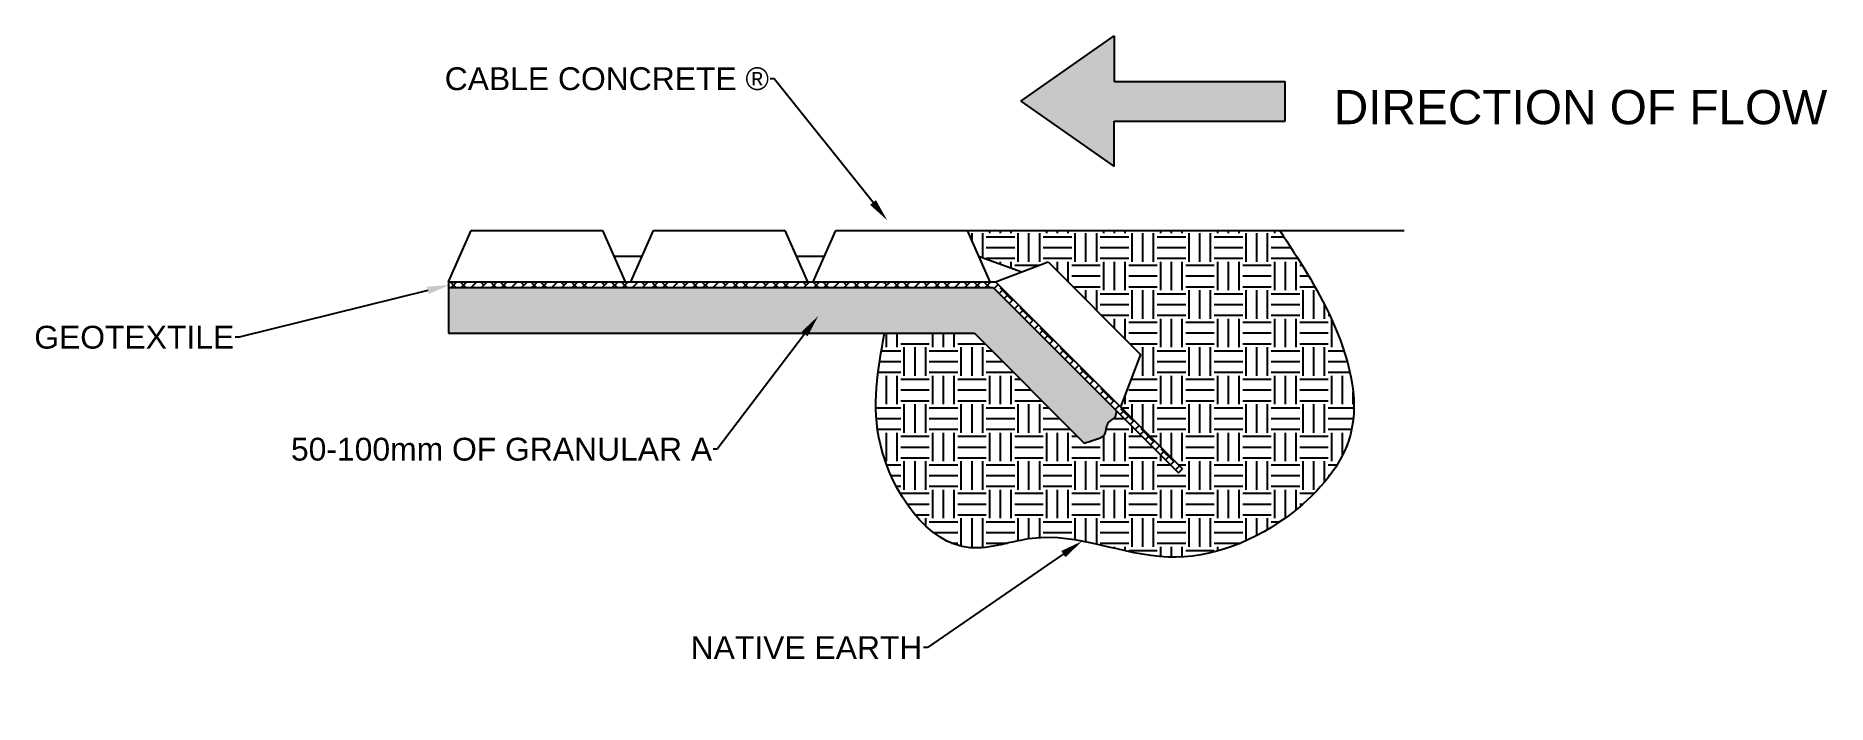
# Model space of a CAD drawing. Header units: inches. Extents: x -23 to 134, y -49 to 10.
import ezdxf
from ezdxf import colors
from ezdxf.entities.mleader import LeaderData, LeaderLine
from ezdxf.math import Vec2, Vec3

# ---------------------------------------------------------------- set-up
doc = ezdxf.new("R2010")
doc.units = ezdxf.units.IN
doc.header["$MEASUREMENT"] = 0
doc.styles.get("Standard").update_dxf_attribs({"font": 'arial.ttf'})

msp = doc.modelspace()

# ---------------------------------------------------------------- hatches: boundary and pattern name
h = msp.add_hatch(color=256)
h.dxf.hatch_style = 1
h.paths.add_polyline_path([(86.22, 5.5), (71.22, 5.5), (71.22, 9.5), (63.03, 3.76), (71.22, -1.97), (71.22, 2.03), (86.22, 2.03)])
h = msp.add_hatch()
h.set_pattern_fill('EARTH', color=256, scale=10)
edge = h.paths.add_edge_path()
edge.add_spline(control_points=[(51.08, -16.58), (50.49, -19.76), (49.17, -26.84), (56.25, -37.17), (66.27, -33.18), (75.76, -37.99), (86.51, -33.66), (93.65, -25.32), (90.87, -15.33), (87.38, -10.05), (85.75, -7.58)], knot_values=[0, 0, 0, 0, 9.778308, 21.785038, 27.289562, 39.300814, 50.930644, 59.433006, 69.685178, 78.695128, 78.695128, 78.695128, 78.695128], degree=3, periodic=0)
edge.add_line((85.75, -7.58), (58.32, -7.58))
edge.add_line((58.32, -7.58), (59.32, -9.83))
edge.add_line((59.32, -9.83), (63.12, -11.19))
edge.add_line((63.12, -11.19), (65.42, -10.31))
edge.add_line((65.42, -10.31), (73.55, -18.44))
edge.add_line((73.55, -18.44), (71.78, -23.04))
edge.add_line((71.78, -23.04), (77.22, -28.48))
edge.add_line((77.22, -28.48), (76.87, -28.83))
edge.add_line((76.87, -28.83), (71.43, -23.39))
edge.add_spline(control_points=[(71.43, -23.39), (71.42, -23.56), (71.39, -24.02), (70.74, -24.28), (70.51, -24.88), (70.49, -25.61), (69.53, -25.93), (68.92, -26.12), (68.6, -26.22)], knot_values=[0, 0, 0, 0, 0.487981, 1.302545, 1.76829, 2.368486, 3.301539, 4.350897, 4.350897, 4.350897, 4.350897], degree=3, periodic=0)
edge.add_line((68.6, -26.22), (58.96, -16.58))
edge.add_line((58.96, -16.58), (51.08, -16.58))
h = msp.add_hatch()
h.set_pattern_fill('ANSI38', color=256, scale=5)
h.paths.add_polyline_path([(60.82, -12.08), (12.82, -12.08), (12.82, -12.58), (60.62, -12.58), (76.87, -28.83), (77.22, -28.48)])
h = msp.add_hatch()
h.set_pattern_fill('GRAVEL', color=256, scale=2)
h.set_pattern_definition([(228.01279, (1.44, 2), (-16, -18), [0.269072, -26.638176]), (184.96974, (1.26, 1.8), (24, 2), [0.461736, -45.71185]), (132.51045, (0.8, 1.76), (20, -22), [0.325576, -32.232065]), (267.27369, (0.02, 1.26), (2, 40), [0.420476, -41.627116]), (292.83365, (0, 0.84), (-10, 24), [0.41231, -40.818746]), (357.27369, (0.16, 0.46), (-40, 2), [0.420476, -41.627116]), (37.69424, (0.58, 0.44), (-26, -20), [0.556058, -55.049697]), (72.25533, (1.02, 0.78), (14, 44), [0.524976, -51.972643]), (121.42957, (1.18, 1.28), (-16, 26), [0.4219, -41.768146]), (175.23636, (0.96, 1.64), (22, -2), [0.481664, -23.601525]), (222.39744, (0.48, 1.68), (-24, -22), [0.622896, -61.66675]), (138.81407, (2, 1.24), (-14, 12), [0.2126, -21.04769]), (171.46923, (1.84, 1.38), (26, -4), [0.404474, -40.043023]), (225, (1.44, 1.44), (-2e-16, -2), [0.28284, -2.545585]), (203.1986, (1.3, 1.68), (10, 4), [0.152316, -15.07923]), (291.8014, (1.16, 1.62), (-2, 6), [0.215406, -10.554924]), (30.96376, (1.24, 1.42), (6, 4), [0.34986, -11.312046]), (161.56505, (1.54, 1.6), (4, -2), [0.25298, -6.071573]), (16.38954, (0, 1.62), (20, 6), [0.3544, -35.08569]), (70.34618, (0.34, 1.72), (-8, -22), [0.297322, -29.434815]), (293.1986, (1.54, 2), (-4, 10), [0.30463, -14.926916]), (343.61046, (1.66, 1.72), (-20, 6), [0.3544, -35.08569]), (339.44395, (0, 0.38), (-10, 4), [0.34176, -16.746247]), (294.77514, (0.32, 0.26), (-10, 22), [0.286356, -28.349286]), (66.8014, (1.56, 0), (4, 10), [0.30463, -14.926916]), (17.35402, (1.68, 0.28), (-26, -8), [0.335262, -33.190847]), (69.44395, (0.58, 0), (-4, -10), [0.17088, -16.917127]), (101.30993, (1.44, 0), (-2, 8), [0.10198, -10.09606]), (165.96376, (1.42, 0.1), (6, -2), [0.41231, -7.8339]), (186.009, (1.02, 0.2), (20, 2), [0.3821, -37.827846]), (303.6901, (1.24, 1.24), (-2, 4), [0.288444, -6.92266]), (353.15723, (1.4, 1), (34, -4), [0.503588, -49.855125]), (60.9454, (1.9, 0.94), (-8, -14), [0.20591, -20.38535]), (90, (2, 1.12), (-2, 2), [0.12, -1.88]), (120.25644, (0.98, 0.26), (8, -14), [0.277848, -27.50704]), (48.01279, (0.84, 0.5), (16, 18), [0.538144, -26.369104]), (0, (1.2, 0.9), (2, 2), [0.52, -1.48]), (325.30485, (1.72, 0.9), (20, -14), [0.316228, -31.30655]), (254.0546, (1.98, 0.72), (-2, -8), [0.291204, -14.269016]), (207.64598, (1.9, 0.44), (-38, -20), [0.47413, -46.93895]), (175.42608, (1.48, 0.22), (-26, 2), [0.501598, -49.658147])])
edge = h.paths.add_edge_path()
edge.add_line((60.62, -12.58), (12.82, -12.58))
edge.add_line((12.82, -12.58), (12.82, -16.58))
edge.add_line((12.82, -16.58), (58.96, -16.58))
edge.add_line((58.96, -16.58), (68.6, -26.22))
edge.add_spline(control_points=[(68.6, -26.22), (68.92, -26.12), (69.53, -25.93), (70.49, -25.61), (70.51, -24.88), (70.74, -24.28), (71.39, -24.02), (71.42, -23.56), (71.43, -23.39)], knot_values=[0, 0, 0, 0, 1.049358, 1.982412, 2.582607, 3.048352, 3.862917, 4.350897, 4.350897, 4.350897, 4.350897], degree=3, periodic=0)
edge.add_line((71.43, -23.39), (60.62, -12.58))

# ---------------------------------------------------------------- linework, layer by layer
for p, q in [((63.03, 3.76), (71.22, 9.5)), ((71.22, 9.5), (71.22, 5.5)), ((71.22, 5.5), (86.22, 5.5)), ((86.22, 2.03), (86.22, 5.5)), ((63.03, 3.76), (71.22, -1.97)), ((71.22, -1.97), (71.22, 2.03)), ((71.22, 2.03), (86.22, 2.03)), ((12.82, -12.08), (14.82, -7.58)), ((14.82, -7.58), (26.32, -7.58)), ((26.32, -7.58), (28.32, -12.08)), ((28.82, -12.08), (30.82, -7.58)), ((30.82, -7.58), (42.32, -7.58)), ((42.32, -7.58), (44.32, -12.08)), ((44.82, -12.08), (46.82, -7.58)), ((46.82, -7.58), (58.32, -7.58)), ((58.32, -7.58), (60.32, -12.08)), ((58.32, -7.58), (96.66, -7.58)), ((27.32, -9.83), (29.82, -9.83)), ((43.32, -9.83), (45.82, -9.83)), ((59.32, -9.83), (63.12, -11.19)), ((60.82, -12.08), (65.42, -10.31)), ((65.42, -10.31), (73.55, -18.44)), ((12.82, -12.08), (28.32, -12.08)), ((12.82, -12.08), (60.82, -12.08)), ((12.82, -12.08), (12.82, -16.58)), ((28.32, -12.08), (28.82, -12.08)), ((28.82, -12.08), (44.32, -12.08)), ((44.32, -12.08), (44.82, -12.08)), ((44.82, -12.08), (60.32, -12.08)), ((60.32, -12.08), (60.82, -12.08)), ((60.82, -12.08), (77.22, -28.48)), ((12.82, -12.58), (60.62, -12.58)), ((60.62, -12.58), (76.87, -28.83)), ((12.82, -16.58), (58.96, -16.58)), ((58.96, -16.58), (68.6, -26.22)), ((73.55, -18.44), (71.78, -23.04)), ((76.87, -28.83), (77.22, -28.48))]:
    msp.add_line(p, q)
for points in [[(85.75, -7.58), (90.3, -15.35), (91.95, -25.47), (86.89, -32.3), (75.94, -36.22), (64.04, -34.58), (58.6, -35.4), (50.71, -26.35), (51.08, -16.58)], [(68.6, -26.22), (69.6, -25.9), (70.41, -25.43), (70.55, -24.85), (70.74, -24.42), (71.34, -23.87), (71.43, -23.39)]]:
    msp.add_spline(points, degree=3)

# ---------------------------------------------------------------- texts
at = {"insert": (90.49, 4.75), "char_height": 3, "attachment_point": 1}
msp.add_mtext_dynamic_manual_height_columns('DIRECTION OF FLOW', width=45.7332, gutter_width=1, heights=[0], dxfattribs=at)

# ---------------------------------------------------------------- leaders
ml = msp.add_multileader_mtext('Standard')
ml.set_content('CABLE CONCRETE ®', color=256)
ml.set_leader_properties()
ml.build(insert=Vec2(0, 0))
ml.multileader.update_dxf_attribs({"dogleg_length": 0.36, "arrow_head_size": 2})
ctx = ml.context
ctx.base_point, ctx.char_height, ctx.arrow_head_size, ctx.landing_gap_size, ctx.plane_origin = Vec3(12.53, 5.73), 2, 2, 0.09, Vec3(51.32, -6.68)
ctx.text_align_type = 2
notes = []
notes.append((ctx, [(0, (1, 1, 0), (41.39, 5.73), (-1, 0), 0.36, [(0, [(51.32, -6.68)], 0, [])])]))
ctx.mtext.insert, ctx.mtext.alignment, ctx.mtext.flow_direction = Vec3(40.94, 6.74), 3, 5
ml = msp.add_multileader_mtext('Standard')
ml.set_content('GEOTEXTILE', color=256)
ml.set_leader_properties()
ml.build(insert=Vec2(0, 0))
ml.multileader.update_dxf_attribs({"dogleg_length": 0.36, "arrow_head_size": 2})
ctx = ml.context
ctx.base_point, ctx.char_height, ctx.arrow_head_size, ctx.landing_gap_size, ctx.plane_origin = Vec3(-23.32, -16.94), 2, 2, 0.09, Vec3(12.95, -12.34)
ctx.text_align_type = 2
notes.append((ctx, [(0, (1, 1, 0), (-5.53, -16.94), (-1, 0), 0.36, [(0, [(12.95, -12.34)], 0, [])])]))
ctx.mtext.insert, ctx.mtext.alignment, ctx.mtext.flow_direction = Vec3(-5.98, -15.93), 3, 5
ml = msp.add_multileader_mtext('Standard')
ml.set_content('50-100mm OF GRANULAR A', color=256)
ml.set_leader_properties()
ml.build(insert=Vec2(0, 0))
ml.multileader.update_dxf_attribs({"dogleg_length": 0.36, "arrow_head_size": 2})
ctx = ml.context
ctx.base_point, ctx.char_height, ctx.arrow_head_size, ctx.landing_gap_size, ctx.plane_origin = Vec3(-0.98, -26.76), 2, 2, 0.09, Vec3(45.27, -15.06)
ctx.text_align_type = 2
notes.append((ctx, [(0, (1, 1, 0), (36.4, -26.76), (-1, 0), 0.36, [(0, [(45.27, -15.06)], 0, [])])]))
ctx.mtext.insert, ctx.mtext.alignment, ctx.mtext.flow_direction = Vec3(35.95, -25.75), 3, 5
ml = msp.add_multileader_mtext('Standard')
ml.set_content('NATIVE EARTH', color=256)
ml.set_leader_properties()
ml.build(insert=Vec2(0, 0))
ml.multileader.update_dxf_attribs({"dogleg_length": 0.36, "arrow_head_size": 2})
ctx = ml.context
ctx.base_point, ctx.char_height, ctx.arrow_head_size, ctx.landing_gap_size, ctx.plane_origin = Vec3(34.41, -44.15), 2, 2, 0.09, Vec3(68.41, -34.82)
ctx.text_align_type = 2
notes.append((ctx, [(0, (1, 1, 0), (54.85, -44.15), (-1, 0), 0.36, [(0, [(68.41, -34.82)], 0, [])])]))
ctx.mtext.insert, ctx.mtext.alignment, ctx.mtext.flow_direction = Vec3(54.4, -43.15), 3, 5
for ctx, leaders in notes:
    for number, flags, end, landing, length, lines in leaders:
        leader = LeaderData()
        leader.index, (leader.has_last_leader_line, leader.has_dogleg_vector, leader.attachment_direction) = number, flags
        leader.last_leader_point, leader.dogleg_vector, leader.dogleg_length = Vec3(end), Vec3(landing), length
        for number, points, colour, breaks in lines:
            line = LeaderLine()
            line.index, line.vertices, line.color, line.breaks = number, Vec3.list(points), colors.encode_raw_color(colour), breaks
            leader.lines.append(line)
        ctx.leaders.append(leader)

doc.saveas('drawing.dxf')
